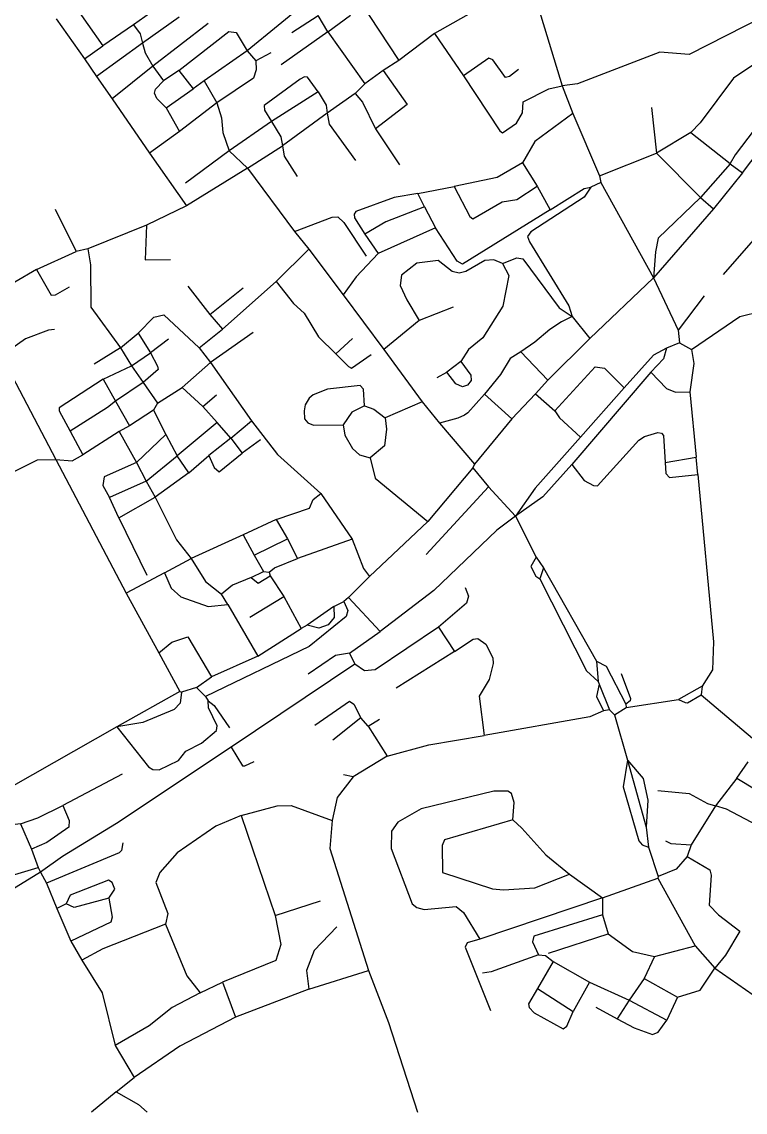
# Model space of a CAD drawing. Header units: inches. Extents: x 13512745 to 13520225, y 3664320 to 3668820.
# Drawn here: x 13516420 to 13517473, y 3664320 to 3665905 of the extents above; entities that cross this region are included whole.
import ezdxf

# ---------------------------------------------------------------- set-up
doc = ezdxf.new("R2010")
doc.units = ezdxf.units.IN
doc.header["$MEASUREMENT"] = 0

msp = doc.modelspace()

# ---------------------------------------------------------------- linework, layer by layer
for points in [[(13516866.8, 3666028.9), (13516883.5, 3665978.7), (13516968.7, 3665849)], [(13517157.7, 3665965.6), (13517020.7, 3665888.3)], [(13517578.7, 3665953.6), (13517391.2, 3665857.7), (13517348.7, 3665860.9), (13517228.7, 3665815.1), (13517206.5, 3665811.8)], [(13516632.3, 3665935.8), (13516582.7, 3665900.7)], [(13516838.2, 3665936.4), (13516748, 3665862.7)], [(13516494.5, 3665932.1), (13516538.1, 3665870.4)], [(13517172.2, 3665925.1), (13517206.5, 3665811.8)], [(13516470.3, 3665909.2), (13516511.4, 3665851.5)], [(13516649.5, 3665911.9), (13516596.1, 3665874.1)], [(13516691.7, 3665902.6), (13516611.1, 3665840.7)], [(13516813.2, 3665889.6), (13516851.6, 3665914.1)], [(13516865.6, 3665890.3), (13516851.6, 3665914.1)], [(13516865.6, 3665890.3), (13516898.7, 3665914.6)], [(13516582.7, 3665900.7), (13516538.1, 3665870.4)], [(13516582.7, 3665900.7), (13516592.7, 3665887.4), (13516596.1, 3665874.1)], [(13516648.8, 3665834.5), (13516721.7, 3665891), (13516732.3, 3665889.4), (13516748, 3665862.7)], [(13516865.6, 3665890.3), (13516797.7, 3665842.6)], [(13516865.6, 3665890.3), (13516919.2, 3665815.1)], [(13517020.7, 3665888.3), (13516968.7, 3665849)], [(13517020.7, 3665888.3), (13517062.9, 3665826.8)], [(13516596.1, 3665874.1), (13516529.2, 3665825.8)], [(13516596.1, 3665874.1), (13516599.7, 3665859.9), (13516611.1, 3665840.7)], [(13516511.4, 3665851.5), (13516538.1, 3665870.4)], [(13516748, 3665862.7), (13516685.6, 3665819.3)], [(13516748, 3665862.7), (13516760.6, 3665848.2)], [(13516782.7, 3665860.1), (13516760.6, 3665848.2)], [(13516511.4, 3665851.5), (13516529.2, 3665825.8)], [(13516611.1, 3665840.7), (13516551.9, 3665793.3)], [(13516611.1, 3665840.7), (13516626.4, 3665819.5)], [(13516760.6, 3665848.2), (13516761.2, 3665835.2), (13516757.4, 3665823.2), (13516704.3, 3665787.5)], [(13516968.7, 3665849), (13516946.2, 3665834.3)], [(13517142.7, 3665835.6), (13517130, 3665825.7), (13517124.2, 3665824.3), (13517105.4, 3665849.6), (13517100, 3665852.1), (13517062.9, 3665826.8)], [(13517557.9, 3665839.2), (13517532.7, 3665850.5), (13517497.5, 3665848.6), (13517489.7, 3665845.9), (13517455.6, 3665823.4), (13517407, 3665758.2), (13517393.5, 3665744)], [(13516529.2, 3665825.8), (13516551.9, 3665793.3)], [(13516648.8, 3665834.5), (13516626.4, 3665819.5)], [(13516648.8, 3665834.5), (13516669.6, 3665807.5)], [(13516851.5, 3665803.4), (13516836.1, 3665824.7), (13516831.7, 3665825.2), (13516825.2, 3665821.7), (13516773.1, 3665783.5), (13516773.2, 3665776.6), (13516783.8, 3665760)], [(13516946.2, 3665834.3), (13516919.2, 3665815.1)], [(13516946.2, 3665834.3), (13516981.2, 3665784.8), (13516934.7, 3665749.4)], [(13517062.9, 3665826.8), (13517115.6, 3665746.6), (13517119.7, 3665743.6), (13517139.9, 3665757.8), (13517148.9, 3665772.8), (13517149.5, 3665788.7), (13517187.2, 3665807.5), (13517206.5, 3665811.8)], [(13516630.2, 3665780), (13516616.9, 3665793.4), (13516613.3, 3665801.6), (13516614.7, 3665807), (13516626.4, 3665819.5)], [(13516630.2, 3665780), (13516669.6, 3665807.5)], [(13516685.6, 3665819.3), (13516669.6, 3665807.5)], [(13516685.6, 3665819.3), (13516704.3, 3665787.5)], [(13516919.2, 3665815.1), (13516905.2, 3665801.1)], [(13517206.5, 3665811.8), (13517221.8, 3665772)], [(13516551.9, 3665793.3), (13516606.2, 3665714.1)], [(13516851.5, 3665803.4), (13516783.8, 3665760)], [(13516851.5, 3665803.4), (13516863, 3665784.1), (13516864.4, 3665772.4)], [(13516905.2, 3665801.1), (13516864.4, 3665772.4)], [(13516905.2, 3665801.1), (13516915.9, 3665788.5), (13516934.7, 3665749.4)], [(13516630.2, 3665780), (13516649.9, 3665745.6)], [(13516704.3, 3665787.5), (13516649.9, 3665745.6)], [(13516704.3, 3665787.5), (13516710.8, 3665765.5), (13516712.6, 3665744.1), (13516722.2, 3665717.7)], [(13517336.2, 3665780.6), (13517343.8, 3665714)], [(13517522.2, 3665789.1), (13517518.3, 3665789.4), (13517514.9, 3665786.3), (13517458.2, 3665711.5), (13517450.7, 3665699.1)], [(13516783.8, 3665760), (13516722.2, 3665717.7)], [(13516783.8, 3665760), (13516797.3, 3665737.9), (13516799.4, 3665724.9)], [(13516864.4, 3665772.4), (13516799.4, 3665724.9)], [(13516864.4, 3665772.4), (13516867.3, 3665756.2), (13516905.7, 3665703.6)], [(13517221.8, 3665772), (13517166.9, 3665731), (13517148.9, 3665699.9)], [(13517221.8, 3665772), (13517260.7, 3665681.1)], [(13516649.9, 3665745.6), (13516606.2, 3665714.1)], [(13516934.7, 3665749.4), (13516969.7, 3665697.1)], [(13517393.5, 3665744), (13517343.8, 3665714)], [(13517393.5, 3665744), (13517450.7, 3665699.1)], [(13516606.2, 3665714.1), (13516659.8, 3665637.5)], [(13516722.2, 3665717.7), (13516658.7, 3665670.6)], [(13516722.2, 3665717.7), (13516748.5, 3665692.1)], [(13516748.5, 3665692.1), (13516799.4, 3665724.9)], [(13516799.4, 3665724.9), (13516802.1, 3665709.6), (13516820.7, 3665680.1)], [(13517260.7, 3665681.1), (13517343.8, 3665714)], [(13517343.8, 3665714), (13517407.7, 3665649.6)], [(13517468.7, 3665685.6), (13517493.2, 3665717.6)], [(13517148.9, 3665699.9), (13517112, 3665678.9), (13517049.1, 3665665.6)], [(13517148.9, 3665699.9), (13517170, 3665666.4)], [(13517450.7, 3665698.6), (13517407.7, 3665649.6)], [(13517592.7, 3665711.6), (13517440.7, 3665537.6)], [(13517450.7, 3665699.1), (13517450.7, 3665698.6)], [(13517450.7, 3665698.6), (13517468.7, 3665685.6)], [(13516748.5, 3665692.1), (13516659.8, 3665637.5)], [(13516748.5, 3665692.1), (13516817.2, 3665600.3)], [(13517260.7, 3665681.1), (13517262.7, 3665671.6)], [(13517468.7, 3665685.6), (13517426.7, 3665633.1)], [(13516996.5, 3665655.5), (13517049.1, 3665665.6)], [(13517049.1, 3665665.6), (13517072, 3665622.1), (13517076.5, 3665618.8), (13517119.2, 3665643.4), (13517140.7, 3665646.7), (13517170, 3665666.4)], [(13517248.2, 3665664.6), (13517238.5, 3665650.4), (13517161, 3665599.7), (13517156.2, 3665593.2), (13517158.7, 3665585.1), (13517216, 3665492.1), (13517221.1, 3665476.9)], [(13517170, 3665666.4), (13517189, 3665631.9)], [(13517189, 3665631.9), (13517238.5, 3665662.8), (13517248.2, 3665664.6)], [(13517262.7, 3665671.6), (13517248.2, 3665664.6)], [(13517262.7, 3665671.6), (13517339.2, 3665532.9)], [(13516996.5, 3665655.5), (13516962.2, 3665649.7), (13516906.3, 3665629.5), (13516903.8, 3665625.7), (13516904.4, 3665620.2), (13516919.2, 3665596.5)], [(13517006.2, 3665636.1), (13516996.5, 3665655.5)], [(13517407.7, 3665649.6), (13517346.3, 3665590.4), (13517342.3, 3665570.9), (13517339.2, 3665532.9)], [(13517407.7, 3665649.6), (13517426.7, 3665633.1)], [(13516659.8, 3665637.5), (13516601.6, 3665609.7)], [(13517006.2, 3665636.1), (13516949.8, 3665614.4), (13516919.2, 3665596.5)], [(13517006.2, 3665636.1), (13517022.2, 3665605.5)], [(13517426.7, 3665633.1), (13517339.2, 3665532.9)], [(13516468.7, 3665632.6), (13516499.2, 3665571.1)], [(13516817.2, 3665600.3), (13516871.7, 3665621.1), (13516880.1, 3665621.7), (13516888.9, 3665613.3), (13516921.2, 3665564.6)], [(13517189, 3665631.9), (13517061.7, 3665552.7), (13517053.7, 3665557), (13517022.2, 3665605.5)], [(13516601.6, 3665609.7), (13516516.2, 3665575.1)], [(13516601.6, 3665609.7), (13516600, 3665558.9), (13516636.7, 3665559.6)], [(13517022.2, 3665605.5), (13516938.8, 3665568.2)], [(13516817.2, 3665600.3), (13516837.9, 3665574.8)], [(13516919.2, 3665596.5), (13516938.8, 3665568.2)], [(13516441.5, 3665544.9), (13516499.2, 3665571.1)], [(13516516.2, 3665575.1), (13516499.2, 3665571.1)], [(13516516.2, 3665575.1), (13516520.1, 3665551.8), (13516520.9, 3665490.5), (13516563.9, 3665431.1)], [(13516837.9, 3665574.8), (13516790.5, 3665527.7)], [(13516837.9, 3665574.8), (13516887.9, 3665508.3)], [(13516938.8, 3665568.2), (13516907, 3665534.2), (13516887.9, 3665508.3)], [(13517119.5, 3665553.8), (13517107, 3665559.1), (13517093.8, 3665557.9), (13517066.2, 3665542.1), (13517056.7, 3665539.6), (13517046.2, 3665542.1), (13517026, 3665558.2), (13516995, 3665554.3), (13516972.7, 3665536.7), (13516971, 3665521.7), (13516980.4, 3665500.7), (13516998.6, 3665470.8)], [(13517119.5, 3665553.8), (13517128.8, 3665536.5), (13517119.9, 3665491.7), (13517090.9, 3665445.8), (13517070.1, 3665428.6), (13517059, 3665411.3)], [(13517119.5, 3665553.8), (13517140.7, 3665562), (13517149.3, 3665560.4), (13517202, 3665489.1), (13517221.1, 3665476.9)], [(13516441.5, 3665544.9), (13516410.2, 3665526.8)], [(13516441.5, 3665544.9), (13516463.1, 3665507.9), (13516469.2, 3665508.2), (13516489.7, 3665519.6)], [(13516790.5, 3665527.7), (13516712.2, 3665458.3)], [(13516790.5, 3665527.7), (13516815.4, 3665495.8), (13516831.2, 3665481.6), (13516852, 3665447.1), (13516877.1, 3665422.6)], [(13517339.2, 3665532.9), (13517246.8, 3665444.7)], [(13517339.2, 3665532.9), (13517375.2, 3665456.6)], [(13516661.7, 3665520.6), (13516693.8, 3665479.7)], [(13516693.8, 3665479.7), (13516742.2, 3665518.6)], [(13516887.9, 3665508.3), (13516946.9, 3665428.6)], [(13517413.2, 3665506.6), (13517375.2, 3665456.6)], [(13517047.7, 3665490.1), (13516998.6, 3665470.8)], [(13516589.6, 3665452.4), (13516612.3, 3665475.7), (13516627.1, 3665479), (13516678.3, 3665431.3)], [(13516693.8, 3665479.7), (13516712.2, 3665458.3)], [(13517221.1, 3665476.9), (13517205.3, 3665468.8), (13517188.4, 3665457.6), (13517166.8, 3665439.4), (13517146.1, 3665425.5)], [(13517221.1, 3665476.9), (13517246.8, 3665444.7)], [(13517394.7, 3665428.6), (13517464.9, 3665476.7), (13517496.5, 3665484.5), (13517534.1, 3665482.6), (13517616.1, 3665446.4), (13517757.2, 3665337.5)], [(13516998.6, 3665470.8), (13516946.9, 3665428.6)], [(13516467.7, 3665457.6), (13516459.3, 3665457), (13516425.6, 3665444.2), (13516390.8, 3665419.6)], [(13516563.9, 3665431.1), (13516589.6, 3665452.4)], [(13516589.6, 3665452.4), (13516607.5, 3665424.1)], [(13516633.7, 3665443.6), (13516607.5, 3665424.1)], [(13516678.3, 3665431.3), (13516712.2, 3665458.3)], [(13516756.7, 3665453.6), (13516694.9, 3665409.9)], [(13516901.2, 3665444.6), (13516877.1, 3665422.6)], [(13517246.8, 3665444.7), (13517185.7, 3665384.1)], [(13517375.2, 3665456.6), (13517377.2, 3665438.6)], [(13516563.9, 3665431.1), (13516525.7, 3665407.6)], [(13516563.9, 3665431.1), (13516579.9, 3665404.8)], [(13516678.3, 3665431.3), (13516694.9, 3665409.9)], [(13516946.9, 3665428.6), (13517003, 3665352.7)], [(13517358.2, 3665430.6), (13517339.3, 3665420.6), (13517296.8, 3665373.1)], [(13517358.2, 3665430.6), (13517353.8, 3665415.2), (13517335.3, 3665395.7)], [(13517377.2, 3665438.6), (13517358.2, 3665430.6)], [(13517377.2, 3665438.6), (13517394.7, 3665428.6)], [(13517394.7, 3665428.6), (13517398.2, 3665408.5), (13517392, 3665367.1)], [(13516390.8, 3665419.6), (13516470, 3665268.8)], [(13516579.9, 3665404.8), (13516607.5, 3665424.1)], [(13516607.5, 3665424.1), (13516617.8, 3665404.7), (13516618.7, 3665399.8), (13516596.8, 3665380.9)], [(13516877.1, 3665422.6), (13516895.7, 3665403.9), (13516900.2, 3665401.7), (13516928.7, 3665421.6)], [(13517059, 3665411.3), (13517038.8, 3665395.8)], [(13517059, 3665411.3), (13517073.7, 3665391.6), (13517074.1, 3665383.6), (13517068.9, 3665376.7), (13517061.5, 3665374.6), (13517051.6, 3665378.9), (13517038.8, 3665395.8)], [(13517146.1, 3665425.5), (13517130.8, 3665415.8), (13517116.8, 3665392.5), (13517093.3, 3665363.6)], [(13517146.1, 3665425.5), (13517185.7, 3665384.1)], [(13516538.9, 3665385.4), (13516579.9, 3665404.8)], [(13516579.9, 3665404.8), (13516596.8, 3665380.9)], [(13516694.9, 3665409.9), (13516653.4, 3665373.5)], [(13516694.9, 3665409.9), (13516754.7, 3665325.1)], [(13517024.7, 3665388.1), (13517038.8, 3665395.8)], [(13517195.7, 3665339.6), (13517254.4, 3665403.3), (13517268, 3665401.5), (13517296.8, 3665373.1)], [(13517335.3, 3665395.7), (13517220.7, 3665261.6)], [(13517335.3, 3665395.7), (13517358.2, 3665372.2), (13517371.4, 3665366.9), (13517392, 3665367.1)], [(13516538.9, 3665385.4), (13516474.9, 3665343.7), (13516474.6, 3665339.4), (13516490.5, 3665310)], [(13516538.9, 3665385.4), (13516556.6, 3665353.4)], [(13516596.8, 3665380.9), (13516556.6, 3665353.4)], [(13516596.8, 3665380.9), (13516617.7, 3665350.6)], [(13517185.7, 3665384.1), (13517167.7, 3665364.1)], [(13516617.7, 3665350.6), (13516653.4, 3665373.5)], [(13516653.4, 3665373.5), (13516683.7, 3665346.1)], [(13516918.9, 3665346.6), (13516917.5, 3665371.1), (13516912.6, 3665376.4), (13516865.2, 3665371.1), (13516844.3, 3665363), (13516838.3, 3665357.9), (13516832.5, 3665348.5), (13516831.1, 3665339.7), (13516831.4, 3665327.9), (13516836.4, 3665322.2), (13516844.9, 3665318.6), (13516887.8, 3665319.3)], [(13517093.3, 3665363.6), (13517069, 3665336.7), (13517064.6, 3665333.3), (13517054.7, 3665329.1), (13517027.8, 3665321.8)], [(13517093.3, 3665363.6), (13517133.2, 3665328.1)], [(13517167.7, 3665364.1), (13517133.2, 3665328.1)], [(13517167.7, 3665364.1), (13517195.7, 3665339.6)], [(13517296.8, 3665373.1), (13517232.9, 3665301.1)], [(13517392, 3665367.1), (13517401.2, 3665272.2)], [(13516556.6, 3665353.4), (13516544.8, 3665344.5), (13516490.5, 3665310)], [(13516556.6, 3665353.4), (13516576.9, 3665317.8)], [(13516617.7, 3665350.6), (13516611.7, 3665340.6)], [(13516683.7, 3665346.1), (13516703.7, 3665362.6)], [(13517003, 3665352.7), (13516949, 3665329.2)], [(13517003, 3665352.7), (13517027.8, 3665321.8)], [(13516611.7, 3665340.6), (13516576.9, 3665317.8)], [(13516611.7, 3665340.6), (13516630, 3665305.3)], [(13516683.7, 3665346.1), (13516704.8, 3665322.8)], [(13516918.9, 3665346.6), (13516900.5, 3665337.7), (13516887.8, 3665319.3)], [(13516918.9, 3665346.6), (13516932.5, 3665342.2), (13516949, 3665329.2)], [(13517195.7, 3665339.6), (13517202.6, 3665329.6), (13517232.9, 3665301.1)], [(13516576.9, 3665317.8), (13516561.8, 3665309.3)], [(13516704.8, 3665322.8), (13516646.4, 3665274.1)], [(13516724.3, 3665299.7), (13516704.8, 3665322.8)], [(13516724.3, 3665299.7), (13516754.7, 3665325.1)], [(13516754.7, 3665325.1), (13516792.2, 3665276.1), (13516855.3, 3665219.6)], [(13516887.8, 3665319.3), (13516890.1, 3665304.3), (13516901.4, 3665284.8), (13516911.8, 3665275.6), (13516927.3, 3665271.4)], [(13516949, 3665329.2), (13516951, 3665312.7), (13516948, 3665288.9), (13516927.3, 3665271.4)], [(13517027.8, 3665321.8), (13517078.7, 3665262.1)], [(13517133.2, 3665328.1), (13517078.7, 3665262.1)], [(13516490.5, 3665310), (13516508.9, 3665275.5)], [(13516561.8, 3665309.3), (13516508.9, 3665275.5)], [(13516561.8, 3665309.3), (13516587, 3665264.3)], [(13516630, 3665305.3), (13516587, 3665264.3)], [(13516630, 3665305.3), (13516646.4, 3665274.1)], [(13517232.9, 3665301.1), (13517167, 3665227.1), (13517138.5, 3665186.5)], [(13517220.7, 3665261.6), (13517238.5, 3665238.5), (13517252.1, 3665231.1), (13517257.9, 3665230.7), (13517318, 3665296.9), (13517326.4, 3665302.1), (13517345.5, 3665307.9), (13517351.1, 3665307.1), (13517353.7, 3665303.6), (13517356.5, 3665264.3)], [(13516724.3, 3665299.7), (13516692.3, 3665274.8)], [(13516724.3, 3665299.7), (13516740.7, 3665277.8)], [(13516767.7, 3665297.6), (13516740.7, 3665277.8)], [(13516365.4, 3665229.8), (13516443.1, 3665268.2), (13516470, 3665268.8)], [(13516470, 3665268.8), (13516493.6, 3665267), (13516508.9, 3665275.5)], [(13516470, 3665268.8), (13516572.3, 3665074.6)], [(13516601.3, 3665237.5), (13516646.4, 3665274.1)], [(13516663.1, 3665249.2), (13516646.4, 3665274.1)], [(13516663.1, 3665249.2), (13516692.3, 3665274.8)], [(13516692.3, 3665274.8), (13516700.1, 3665257), (13516707.7, 3665250.8), (13516740.7, 3665277.8)], [(13516927.3, 3665271.4), (13516934.2, 3665241.8), (13517010.8, 3665178.8)], [(13517356.5, 3665264.3), (13517401.2, 3665272.2)], [(13517404, 3665246.8), (13517401.2, 3665272.2)], [(13516587, 3665264.3), (13516540.3, 3665243.5), (13516538, 3665230.8), (13516548, 3665213.5)], [(13516587, 3665264.3), (13516601.3, 3665237.5)], [(13517076.7, 3665256.6), (13517010.8, 3665178.8)], [(13517078.7, 3665262.1), (13517076.7, 3665256.6)], [(13517076.7, 3665256.6), (13517099.2, 3665229.1)], [(13517220.7, 3665261.6), (13517178.3, 3665214.5), (13517138.5, 3665186.5)], [(13517356.5, 3665264.3), (13517357.3, 3665248.7), (13517362.5, 3665242.6), (13517404, 3665246.8)], [(13516601.3, 3665237.5), (13516548, 3665213.5)], [(13516601.3, 3665237.5), (13516614.6, 3665214)], [(13516663.1, 3665249.2), (13516614.6, 3665214)], [(13517404, 3665246.8), (13517426.7, 3665003.6), (13517425, 3664963.2), (13517410.2, 3664939.1)], [(13517099.2, 3665229.1), (13517008.7, 3665130.6)], [(13517099.2, 3665229.1), (13517138.5, 3665186.5)], [(13516561.6, 3665184.2), (13516548, 3665213.5)], [(13516561.6, 3665184.2), (13516614.6, 3665214)], [(13516614.6, 3665214), (13516645.3, 3665152.2), (13516666.5, 3665124.9)], [(13516790.6, 3665181.6), (13516838.9, 3665198.3), (13516844.2, 3665210.8), (13516855.3, 3665219.6)], [(13516855.3, 3665219.6), (13516901.1, 3665152.8)], [(13516561.6, 3665184.2), (13516602.2, 3665100.6)], [(13516790.6, 3665181.6), (13516742.3, 3665159.1)], [(13516790.6, 3665181.6), (13516807.1, 3665153.3)], [(13517010.8, 3665178.8), (13516926.2, 3665098.6)], [(13517138.5, 3665186.5), (13517111.4, 3665166.2), (13517019.6, 3665078.3), (13516941.7, 3665019)], [(13517138.5, 3665186.5), (13517168.7, 3665126.6)], [(13516742.3, 3665159.1), (13516666.5, 3665124.9)], [(13516742.3, 3665159.1), (13516758.4, 3665129.8)], [(13516758.4, 3665129.8), (13516807.1, 3665153.3)], [(13516807.1, 3665153.3), (13516821.2, 3665124.9)], [(13516901.1, 3665152.8), (13516821.2, 3665124.9)], [(13516901.1, 3665152.8), (13516917.2, 3665110.4), (13516926.2, 3665098.6)], [(13516758.4, 3665129.8), (13516772.2, 3665106.1)], [(13517168.7, 3665126.6), (13517160.7, 3665113.5), (13517168, 3665099.4), (13517174.2, 3665095.1)], [(13517168.7, 3665126.6), (13517179.2, 3665111.1)], [(13516627.8, 3665104.3), (13516666.5, 3665124.9)], [(13516666.5, 3665124.9), (13516687.5, 3665091.3), (13516710.9, 3665073.2)], [(13516780.2, 3665105.1), (13516788.2, 3665111.5), (13516821.2, 3665124.9)], [(13517179.2, 3665111.1), (13517174.2, 3665095.1)], [(13517179.2, 3665111.1), (13517256.2, 3664975.6)], [(13516627.8, 3665104.3), (13516572.3, 3665074.6)], [(13516627.8, 3665104.3), (13516637.6, 3665081.8), (13516651.7, 3665069.2), (13516691.3, 3665055), (13516720, 3665057.8)], [(13516753.8, 3665097.1), (13516726.8, 3665086.3), (13516710.9, 3665073.2)], [(13516753.8, 3665097.1), (13516772.2, 3665106.1)], [(13516753.8, 3665097.1), (13516764.4, 3665089.1), (13516781.7, 3665099.6)], [(13516772.2, 3665106.1), (13516780.2, 3665105.1)], [(13516780.2, 3665105.1), (13516781.7, 3665099.6)], [(13516781.7, 3665099.6), (13516801.7, 3665069.7)], [(13516926.2, 3665098.6), (13516895.7, 3665068.1)], [(13517174.2, 3665095.1), (13517241.9, 3664961.6), (13517258.7, 3664946.1)], [(13517065.2, 3665082.6), (13517070.3, 3665070.1), (13517067.3, 3665060), (13517026.5, 3665025.2)], [(13516572.3, 3665074.6), (13516619.9, 3664987.6)], [(13516888.7, 3665062.6), (13516894.5, 3665049.1), (13516892.2, 3665040.6), (13516838.6, 3664996.9), (13516687.7, 3664924.1)], [(13516720, 3665057.8), (13516710.9, 3665073.2)], [(13516752.2, 3665039.6), (13516801.7, 3665069.7)], [(13516801.7, 3665069.7), (13516826.7, 3665023.1)], [(13516874.2, 3665055.1), (13516888.7, 3665062.6)], [(13516895.7, 3665068.1), (13516888.7, 3665062.6)], [(13516895.7, 3665068.1), (13516941.7, 3665019)], [(13516720, 3665057.8), (13516763.8, 3664983.1)], [(13516874.2, 3665055.1), (13516874.7, 3665039.1), (13516865.9, 3665028.6), (13516852.4, 3665023.4), (13516835.7, 3665028.1)], [(13516874.2, 3665055.1), (13516835.7, 3665028.1)], [(13516763.8, 3664983.1), (13516826.7, 3665023.1)], [(13516835.7, 3665028.1), (13516826.7, 3665023.1)], [(13516897.2, 3664987.1), (13516941.7, 3665019)], [(13517026.5, 3665025.2), (13516934.4, 3664963.1), (13516918.8, 3664961.5), (13516904.7, 3664971.1)], [(13517026.5, 3665025.2), (13517049.6, 3664989.7)], [(13516619.9, 3664987.6), (13516638.6, 3665003.3), (13516661.8, 3665010.8), (13516696.2, 3664953.1)], [(13517049.6, 3664989.7), (13517077, 3665007.4), (13517083.7, 3665008.7), (13517095.3, 3665000.3), (13517105.6, 3664980.6), (13517106.2, 3664972.1), (13517100.3, 3664948.8), (13517085.9, 3664924.7), (13517093.2, 3664867.7)], [(13516619.9, 3664987.6), (13516650.2, 3664931.6)], [(13516763.8, 3664983.1), (13516696.2, 3664953.1)], [(13516897.2, 3664987.1), (13516876.7, 3664984.1), (13516836.7, 3664956.6)], [(13516897.2, 3664987.1), (13516904.7, 3664971.1)], [(13517049.6, 3664989.7), (13516965.2, 3664936.6)], [(13516904.7, 3664971.1), (13516725.1, 3664850.7)], [(13517256.2, 3664975.6), (13517258.7, 3664946.1)], [(13517256.2, 3664975.6), (13517270.4, 3664968.5), (13517299.2, 3664913.1)], [(13516674.7, 3664937.6), (13516696.2, 3664953.1)], [(13517292.2, 3664957.6), (13517306, 3664921.6), (13517305.3, 3664918.2), (13517299.2, 3664913.1)], [(13516674.7, 3664937.6), (13516652.7, 3664930.6)], [(13516674.7, 3664937.6), (13516687.7, 3664924.1)], [(13517260.2, 3664942.1), (13517256.2, 3664924.3), (13517266.7, 3664903.6)], [(13517258.7, 3664946.1), (13517260.2, 3664942.1)], [(13517260.2, 3664942.1), (13517275.2, 3664905.1)], [(13517410.2, 3664939.1), (13517375.6, 3664920)], [(13517410.2, 3664939.1), (13517408.7, 3664926.6)], [(13516650.2, 3664931.6), (13516558.7, 3664880.2)], [(13516652.7, 3664930.6), (13516650.7, 3664914.7), (13516642.1, 3664905.5), (13516596.3, 3664886.3), (13516558.7, 3664880.2)], [(13516650.2, 3664931.6), (13516652.7, 3664930.6)], [(13516687.7, 3664924.1), (13516691.7, 3664918.1)], [(13517299.7, 3664908.1), (13517375.6, 3664920)], [(13517375.6, 3664920), (13517385.4, 3664915.5), (13517389, 3664915.3), (13517408.7, 3664926.6)], [(13517408.7, 3664926.6), (13517483.3, 3664863.7), (13517488.2, 3664860.5), (13517498.4, 3664857.3)], [(13516558.7, 3664880.2), (13516604.9, 3664822), (13516611.1, 3664818.3), (13516620.1, 3664817.8), (13516648.1, 3664831.3), (13516658.9, 3664845), (13516681.6, 3664856.5), (13516703.5, 3664875), (13516704.7, 3664881.6), (13516692, 3664907.7), (13516691.7, 3664918.1)], [(13516691.7, 3664918.1), (13516700.2, 3664911.1), (13516722.7, 3664878.6)], [(13516846.7, 3664882.6), (13516897.2, 3664917.3), (13516903.5, 3664913.3), (13516913.4, 3664893.4)], [(13517266.7, 3664903.6), (13517246.7, 3664894.7), (13517093.2, 3664867.7)], [(13517275.2, 3664905.1), (13517266.7, 3664903.6)], [(13517275.2, 3664905.1), (13517282.7, 3664897.6)], [(13517282.7, 3664897.6), (13517299.7, 3664908.1)], [(13517299.2, 3664913.1), (13517299.7, 3664908.1)], [(13516913.4, 3664893.4), (13516872.7, 3664860.6)], [(13516924.4, 3664881.2), (13516913.4, 3664893.4)], [(13516924.4, 3664881.2), (13516940.5, 3664891.3)], [(13517282.7, 3664897.6), (13517301.6, 3664831.6)], [(13516558.7, 3664880.2), (13516404.2, 3664792.7)], [(13516924.4, 3664881.2), (13516952.1, 3664837.4)], [(13516952.1, 3664837.4), (13517012.3, 3664853.8), (13517093.2, 3664867.7)], [(13516725.1, 3664850.7), (13516557.9, 3664739.6), (13516479.4, 3664691.6), (13516447.7, 3664669.1)], [(13516725.1, 3664850.7), (13516741.5, 3664823.6), (13516745, 3664823.5), (13516758.2, 3664829.6)], [(13516952.1, 3664837.4), (13516902.3, 3664807.5)], [(13517301.6, 3664831.6), (13517295.4, 3664793.2), (13517317.8, 3664714.7), (13517322.8, 3664708.6), (13517332.2, 3664705.1)], [(13517301.6, 3664831.6), (13517328.8, 3664734.5)], [(13517301.6, 3664831.6), (13517324.5, 3664805.2), (13517331.2, 3664773.6), (13517328.8, 3664734.5)], [(13517460.5, 3664805.6), (13517476.8, 3664829.4)], [(13516566.2, 3664811.6), (13516479.8, 3664765.9)], [(13516902.3, 3664807.5), (13516888.2, 3664810.6)], [(13516902.3, 3664807.5), (13516879.1, 3664777.4), (13516871.7, 3664743.9)], [(13517460.5, 3664805.6), (13517514.5, 3664772.9), (13517514, 3664765.7), (13517499.9, 3664738.7), (13517490.6, 3664736.6), (13517445.6, 3664760.5), (13517429.6, 3664765.1)], [(13517460.5, 3664805.6), (13517429.6, 3664765.1)], [(13517134.5, 3664745), (13517136.6, 3664770.4), (13517132.8, 3664783.3), (13517127.2, 3664786.7), (13517107.2, 3664786.5), (13517001.2, 3664761), (13516967.3, 3664741.5), (13516958.2, 3664728.6), (13516957.9, 3664703.2), (13516988.4, 3664623.1), (13516995.2, 3664617.6), (13517005.9, 3664614.7), (13517052.1, 3664618.8), (13517062.8, 3664610.5), (13517086.5, 3664571.6)], [(13517345.7, 3664787.6), (13517391, 3664783.2), (13517417.9, 3664768.6), (13517429.6, 3664765.1)], [(13516418.3, 3664739.4), (13516443.6, 3664747.8), (13516479.8, 3664765.9)], [(13516479.8, 3664765.9), (13516489.1, 3664744.1), (13516489, 3664734.2), (13516456.8, 3664712), (13516434.6, 3664702.4)], [(13516739.4, 3664751.3), (13516791.7, 3664765.1), (13516812.2, 3664765.6), (13516871.7, 3664743.9)], [(13517429.6, 3664765.1), (13517394.2, 3664708.6)], [(13516418.3, 3664739.4), (13516410.9, 3664738.4), (13516398.6, 3664749.8), (13516389, 3664747.9), (13516364.8, 3664727.3), (13516364.5, 3664703.9), (13516385.9, 3664688.7), (13516410.2, 3664665.3), (13516444.2, 3664675.6)], [(13516739.4, 3664751.3), (13516702.8, 3664735.8), (13516646.2, 3664697), (13516621.2, 3664668.6), (13516615.5, 3664653.7), (13516632.8, 3664608.6), (13516629.5, 3664593.2)], [(13516739.4, 3664751.3), (13516789, 3664605.8)], [(13516418.3, 3664739.4), (13516434.6, 3664702.4)], [(13516871.7, 3664743.9), (13516868.7, 3664703.1), (13516924.5, 3664525.9)], [(13517134.5, 3664745), (13517035.1, 3664715.8), (13517032, 3664707.8), (13517032.6, 3664668.6), (13517105.1, 3664644.6), (13517121.3, 3664643.2), (13517166.5, 3664646.1), (13517216.9, 3664665.8)], [(13517134.5, 3664745), (13517148, 3664733.1), (13517182.6, 3664693.9), (13517216.9, 3664665.8)], [(13517328.8, 3664734.5), (13517332.2, 3664705.1)], [(13517356.7, 3664714.6), (13517364.4, 3664710.8), (13517394.2, 3664708.6)], [(13516434.6, 3664702.4), (13516444.2, 3664675.6)], [(13516567.2, 3664711.6), (13516565.5, 3664700.6), (13516562, 3664697), (13516456.2, 3664653.1)], [(13517332.2, 3664705.1), (13517346.2, 3664662.6)], [(13517394.2, 3664708.6), (13517388.2, 3664691.6)], [(13517388.2, 3664691.6), (13517372.3, 3664673.1), (13517346.2, 3664662.6)], [(13517388.2, 3664691.6), (13517421.1, 3664672.5), (13517423.4, 3664664.4), (13517420.3, 3664621.1), (13517433.8, 3664607.1), (13517464.9, 3664583.1), (13517444, 3664548.3), (13517428.5, 3664529.4)], [(13516447.7, 3664669.1), (13516294.5, 3664575.1), (13516290.1, 3664573.8), (13516286.2, 3664574.6)], [(13516444.2, 3664675.6), (13516447.7, 3664669.1)], [(13516447.7, 3664669.1), (13516456.2, 3664653.1)], [(13517216.9, 3664665.8), (13517265.3, 3664631.6)], [(13516456.2, 3664653.1), (13516471.2, 3664616.1)], [(13516547, 3664631), (13516555.6, 3664644.1), (13516552, 3664654.1), (13516546.6, 3664657.1), (13516490.9, 3664635.4), (13516484.7, 3664623.1)], [(13517265.3, 3664631.6), (13517345.7, 3664660.1)], [(13517346.2, 3664662.6), (13517345.7, 3664660.1)], [(13517345.7, 3664660.1), (13517399.9, 3664561.6)], [(13516484.7, 3664623.1), (13516471.2, 3664616.1)], [(13516547, 3664631), (13516496.6, 3664617.4), (13516484.7, 3664623.1)], [(13516547, 3664631), (13516552, 3664603.6), (13516549.8, 3664596.3), (13516491.6, 3664568.4)], [(13516789, 3664605.8), (13516854.7, 3664627.1)], [(13517265.3, 3664631.6), (13517086.5, 3664571.6)], [(13517265.3, 3664631.6), (13517265.2, 3664607.1)], [(13516471.2, 3664616.1), (13516491.6, 3664568.4)], [(13516789, 3664605.8), (13516797.2, 3664563.8), (13516789.9, 3664540.4), (13516712.5, 3664508.9)], [(13517265.2, 3664607.1), (13517165.4, 3664575.7), (13517163.1, 3664567.6), (13517171.9, 3664548.7)], [(13517265.2, 3664607.1), (13517273.5, 3664579.4)], [(13516629.5, 3664593.2), (13516538.2, 3664557.7), (13516507.8, 3664541.2)], [(13516629.5, 3664593.2), (13516660.3, 3664518.2), (13516679.8, 3664493.5)], [(13516878.7, 3664589.6), (13516845.5, 3664555.1), (13516834.6, 3664526.1), (13516837.9, 3664499)], [(13517086.5, 3664571.6), (13517068.4, 3664566.1), (13517065.2, 3664559.9), (13517102.2, 3664467.6)], [(13517186.7, 3664551.1), (13517273.5, 3664579.4)], [(13517273.5, 3664579.4), (13517308.9, 3664553.6), (13517340.7, 3664546.5)], [(13516491.6, 3664568.4), (13516507.8, 3664541.2)], [(13517340.7, 3664546.5), (13517399.9, 3664561.6)], [(13517399.9, 3664561.6), (13517428.5, 3664529.4)], [(13516507.8, 3664541.2), (13516537.1, 3664493.4), (13516556.2, 3664416.9)], [(13517171.9, 3664548.7), (13517103.1, 3664523.8), (13517090.7, 3664522.1)], [(13517193.5, 3664539), (13517170.5, 3664499.7)], [(13517171.9, 3664548.7), (13517182.1, 3664547.7), (13517193.5, 3664539)], [(13517193.5, 3664539), (13517246, 3664509.1)], [(13517340.7, 3664546.5), (13517325.8, 3664514.5)], [(13516837.9, 3664499), (13516924.5, 3664525.9)], [(13516924.5, 3664525.9), (13516954, 3664450.6), (13516996.2, 3664320)], [(13517374.3, 3664487.3), (13517407.2, 3664497.4), (13517428.5, 3664529.4)], [(13517428.5, 3664529.4), (13517506.5, 3664475.2)], [(13516679.8, 3664493.5), (13516712.5, 3664508.9)], [(13516712.5, 3664508.9), (13516731, 3664458.1)], [(13517246, 3664509.1), (13517222.3, 3664466.2)], [(13517246, 3664509.1), (13517304.1, 3664482.9)], [(13517325.8, 3664514.5), (13517304.1, 3664482.9)], [(13517325.8, 3664514.5), (13517374.3, 3664487.3)], [(13516679.8, 3664493.5), (13516639.2, 3664472.2), (13516605.5, 3664445.4), (13516556.2, 3664416.9)], [(13516837.9, 3664499), (13516731, 3664458.1)], [(13517170.5, 3664499.7), (13517157.4, 3664477.7), (13517158.5, 3664472), (13517165.8, 3664464.5), (13517208.1, 3664441.3), (13517213.2, 3664445.2), (13517222.3, 3664466.2)], [(13517170.5, 3664499.7), (13517222.3, 3664466.2)], [(13517304.1, 3664482.9), (13517286.7, 3664455.7)], [(13517304.1, 3664482.9), (13517358.7, 3664453.9)], [(13517374.3, 3664487.3), (13517358.7, 3664453.9)], [(13517255.2, 3664472.6), (13517286.7, 3664455.7)], [(13516731, 3664458.1), (13516650.2, 3664416), (13516583.7, 3664370.3)], [(13517286.7, 3664455.7), (13517311.2, 3664442.7), (13517337.7, 3664432.7), (13517346, 3664436.2), (13517358.7, 3664453.9)], [(13516556.2, 3664416.9), (13516583.7, 3664370.3)], [(13516557.4, 3664349.5), (13516583.7, 3664370.3)], [(13516557.4, 3664349.5), (13516521.7, 3664320)], [(13516557.4, 3664349.5), (13516590.1, 3664331), (13516602.5, 3664320)]]:
    msp.add_lwpolyline(points)

doc.saveas('drawing.dxf')
